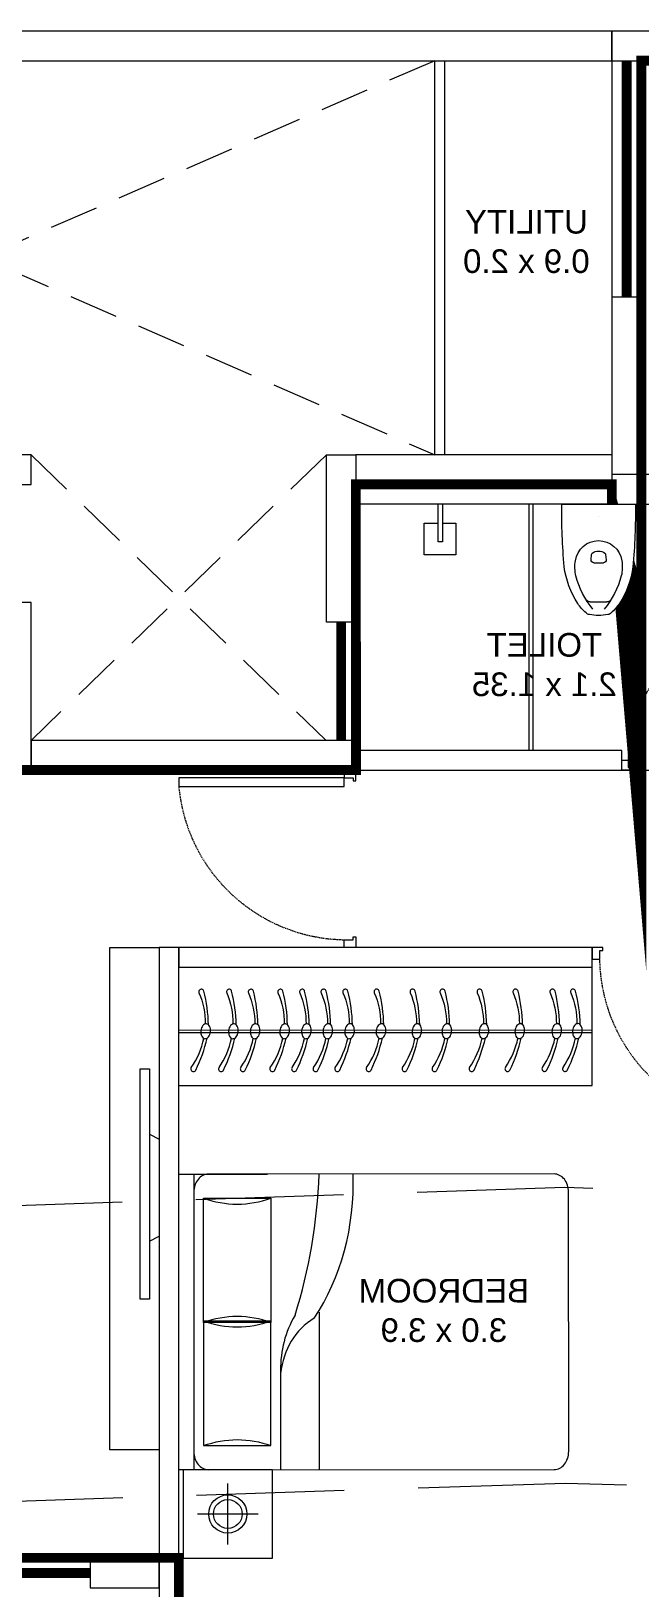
# Model space of a CAD drawing. Header units: inches. Extents: x 27644242 to 29005101, y -955243 to 216979.
# Drawn here: x 28753191 to 28756283, y -674869 to -666969 of the extents above; entities that cross this region are included whole.
import ezdxf

# ---------------------------------------------------------------- set-up
doc = ezdxf.new("R2010")
doc.units = ezdxf.units.IN
doc.header["$MEASUREMENT"] = 0
doc.set_wipeout_variables(frame=1)
for name, pattern in [('01-Xref Col Podium Lvl-1$0$HIDDEN', [0.375, 0.25, -0.125]), ('DASHED', [0.75, 0.5, -0.25]), ('DASHED2', [0.375, 0.25, -0.125]), ('HIDDEN', [0.375, 0.25, -0.125])]:
    doc.linetypes.add(name, pattern=pattern)
doc.layers.get('Defpoints').update_dxf_attribs({"color": 8})
for name, color, linetype, lineweight in [('AHC-A-DUCT', 14, 'HIDDEN', 5), ('DOOR', 4, 'Continuous', 0), ('ELEVATION', 40, 'Continuous', 13), ('FURN', 250, 'Continuous', 0), ('RVA Site Boundary', 17, 'Continuous', 15), ('WALL', 7, 'Continuous', 20), ('WINDOW', 162, 'Continuous', 13)]:
    doc.layers.add(name, color=color, linetype=linetype, lineweight=lineweight)
doc.layers.add('text', color=7, linetype='Continuous')
doc.styles.add('AMITS', font='arial.ttf')

# ---------------------------------------------------------------- blocks, each defined once
blk = doc.blocks.new('DOOR_750')
at = {"layer": 'DOOR'}
for points in [[(-70, 50), (-32.5, 50), (-32.5, 750), (-70, 750)], [(-750, 50), (-717.5, 50), (-717.5, 12.5), (-705, 12.5), (-705, 0), (-750, 0)], [(0, 50), (-32.5, 50), (-32.5, 12.5), (-45, 12.5), (-45, 0), (0, 0)]]:
    blk.add_lwpolyline(points, close=True, dxfattribs=at)
at = {"layer": 'DOOR', "linetype": 'DASHED', "ltscale": 10}
blk.add_arc((-2.421077079540668, 38.02074629857511), 715.1792562178572, 95.42209849767376, 179.0402507183887, dxfattribs=at)
blk = doc.blocks.new('DNDNDNNDDN')
at = {"layer": 'FURN', "extrusion": (9.364847400000937e-09, 6.40542139999863e-09, 1)}
blk.add_line((172.4934703744948, 832.826143018603, -3.293659805838046e-06), (172.7340867444873, 232.826143018603, 5.473396985646271e-07), dxfattribs=at)
at = {"layer": 'FURN'}
for p, q in [((2272.734255608171, 832.826143018603, 5.527309077427676e-07), (172.4934703744948, 832.826143018603, -3.293659805838046e-06)), ((2272.493459317833, 833.2747889912498, -3.291140678257556e-06), (2272.734255608171, 232.826143018603, 5.527309077427676e-07)), ((2272.601285882294, 564.3989070795906, 0.001665218905007555), (173.4895119667053, 563.8651515630772, 0.001665218905007555)), ((2272.606098208576, 552.3989078266095, 0.001665218905007555), (173.5340095199645, 551.8651606265921, 0.001665218905007555)), ((2272.734255608171, 232.826143018603, 5.527309077427676e-07), (172.7340867444873, 232.826143018603, 5.473396985646271e-07))]:
    blk.add_line(p, q, dxfattribs=at)
at = {"layer": 'FURN', "extrusion": (9.364847400000937e-09, 6.40542139999863e-09, 1)}
for points in [[(244.0855763331056, 519.7305688232082, 0.144333), (253.0039136707783, 521.3905180681395, 0.107177), (262.383742775768, 529.041758897285, 0.0778182), (268.7206981442869, 540.1691048078137, 0.06501649999999999), (272.2458986081183, 555.0561381362277, 0.06501649999999999), (271.8300229199231, 570.3492034612354, 0.0778182), (267.8949027732015, 582.5348367969636, 0.107177), (260.2720929458737, 591.9377858328298, 0.144333), (251.8795332051814, 595.3812017849777, 0.144333), (242.9611152932048, 593.7212608413902, 0.107177), (233.5812942460179, 586.0700191818541, 0.0778182), (227.2443791665137, 574.94266912077, 0.06501649999999999), (223.7191303595901, 560.0556407731856, 0.06501649999999999), (224.1350543908775, 544.7625704675811, 0.0778182), (228.0701342485845, 532.5769412821755, 0.107177), (235.6929360181093, 523.173993076467, 0.144333)], [(348.5855663232505, 519.7763177964734, 0.144333), (357.5039036609232, 521.4362670414048, 0.107177), (366.883732765913, 529.0875078706667, 0.0778182), (373.2206881344318, 540.214853781079, 0.06501649999999999), (376.7458885982633, 555.1018871093765, 0.06501649999999999), (376.330012910068, 570.3949524345007, 0.0778182), (372.3948927633464, 582.5805857703454, 0.107177), (364.7720829360187, 591.9835348060951, 0.144333), (356.3795231953263, 595.426950758243, 0.144333), (347.4611052833498, 593.767009814539, 0.107177), (338.0812842361629, 586.1157681552359, 0.0778182), (331.7443691566586, 574.9884180940353, 0.06501649999999999), (328.219120349735, 560.1013897465673, 0.06501649999999999), (328.6350443810225, 544.8083194406136, 0.0778182), (332.5701242387295, 532.6226902555572, 0.107177), (340.1929260082543, 523.2197420497323, 0.144333)], [(536.5855483040214, 519.85862216229, 0.144333), (545.5038856454194, 521.5185714073377, 0.107177), (554.8837147466838, 529.1698122367161, 0.0778182), (561.2206701152027, 540.2971581471284, 0.06501649999999999), (564.7458705790341, 555.1841914753095, 0.06501649999999999), (564.3299948908389, 570.4772568004337, 0.0778182), (560.3948747478426, 582.6628901361619, 0.107177), (552.7720649205148, 592.0658391720281, 0.144333), (544.3795051798224, 595.5092551240596, 0.144333), (535.4610872678459, 593.849314180472, 0.107177), (526.081266220659, 586.1980725211688, 0.0778182), (519.7443511374295, 575.0707224600847, 0.06501649999999999), (516.2191023305058, 560.1836941125002, 0.06501649999999999), (516.6350263617933, 544.8906238065465, 0.0778182), (520.5701062232256, 532.7049946214902, 0.107177), (528.1929079927504, 523.3020464157817, 0.144333)], [(718.8355308398604, 519.9384092414184, 0.144333), (727.7538681812584, 521.5983584865826, 0.107177), (737.1336972825229, 529.2495993157281, 0.0778182), (743.4706526510417, 540.3769452264896, 0.06501649999999999), (746.9958531148732, 555.2639785546708, 0.06501649999999999), (746.5799774266779, 570.5570438796785, 0.0778182), (742.6448572836816, 582.7426772154067, 0.107177), (735.0220474563539, 592.1456262511565, 0.144333), (726.6294877156615, 595.5890422034208, 0.144333), (717.711069803685, 593.9291012597168, 0.107177), (708.3312487564981, 586.2778596004136, 0.0778182), (701.9943336732686, 575.1505095390967, 0.06501649999999999), (698.4690848663449, 560.2634811916287, 0.06501649999999999), (698.8850088976324, 544.9704108859078, 0.0778182), (702.8200887590647, 532.784781700735, 0.107177), (710.4428905285895, 523.3818334949101, 0.144333)], [(907.0855127982795, 520.0208230563803, 0.144333), (916.0038501396775, 521.6807723014281, 0.107177), (925.383679240942, 529.33201313069, 0.0778182), (931.7206346094608, 540.4593590412187, 0.06501649999999999), (935.2458350732923, 555.3463923695163, 0.06501649999999999), (934.829959385097, 570.639457694524, 0.0778182), (930.8948392421007, 582.8250910302522, 0.107177), (923.272029414773, 592.2280400661184, 0.144333), (914.8794696740806, 595.6714560182663, 0.144333), (905.961051762104, 594.0115150745623, 0.107177), (896.5812307149172, 586.3602734152591, 0.0778182), (890.2443156316876, 575.232923354175, 0.06501649999999999), (886.719066824764, 560.3458950064742, 0.06501649999999999), (887.1349908560514, 545.0528247006368, 0.0778182), (891.0700707174838, 532.8671955155805, 0.107177), (898.6928724870086, 523.4642473096392, 0.144333)], [(1059.335498210043, 520.0874764589025, 0.144333), (1068.253835551441, 521.7474257039503, 0.107177), (1077.633664652705, 529.3986665332122, 0.0778182), (1083.970620021224, 540.5260124437409, 0.06501649999999999), (1087.495820485055, 555.4130457720385, 0.06501649999999999), (1087.07994479686, 570.7061110970462, 0.0778182), (1083.144824653864, 582.8917444327744, 0.107177), (1075.522014826536, 592.294693468757, 0.144333), (1067.129455085844, 595.7381094207885, 0.144333), (1058.211037173867, 594.0781684769681, 0.107177), (1048.83121612668, 586.4269268177814, 0.0778182), (1042.494301043451, 575.2995767565808, 0.06501649999999999), (1038.969052236527, 560.41254840888, 0.06501649999999999), (1039.384976267815, 545.1194781033919, 0.0778182), (1043.320056129247, 532.9338489181027, 0.107177), (1050.942857898772, 523.5309007123942, 0.144333)], [(1241.585480745882, 520.1672635418727, 0.144333), (1250.50381808728, 521.8272127869204, 0.107177), (1259.883647188544, 529.4784536162988, 0.0778182), (1266.220602557063, 540.605799526711, 0.06501649999999999), (1269.745803020895, 555.4928328548922, 0.06501649999999999), (1269.329927332699, 570.7858981799, 0.0778182), (1265.394807189703, 582.9715315157446, 0.107177), (1257.771997362375, 592.3744805517272, 0.144333), (1249.379437621683, 595.8178965037587, 0.144333), (1240.461019709706, 594.1579555599383, 0.107177), (1231.081198662519, 586.5067139007515, 0.0778182), (1224.74428357929, 575.3793638395509, 0.06501649999999999), (1221.219034772366, 560.4923354918501, 0.06501649999999999), (1221.634958803654, 545.199265186362, 0.0778182), (1225.570038665086, 533.0136360010729, 0.107177), (1233.192840434611, 523.6106877952479, 0.144333)], [(1400.951772905886, 520.237032386045, 0.144333), (1409.870110243559, 521.8969816310928, 0.107177), (1419.249939348549, 529.5482224602383, 0.0778182), (1425.586894717067, 540.6755683708834, 0.06501649999999999), (1429.112095180899, 555.562601699181, 0.06501649999999999), (1428.696219492704, 570.8556670241887, 0.0778182), (1424.761099345982, 583.0413003599169, 0.107177), (1417.138289518654, 592.4442493956667, 0.144333), (1408.745729777962, 595.887665347931, 0.144333), (1399.827311865985, 594.227724404227, 0.107177), (1390.447490818799, 586.5764827450403, 0.0778182), (1384.110575739294, 575.4491326836069, 0.06501649999999999), (1380.585326932371, 560.5621043361389, 0.06501649999999999), (1381.001250963658, 545.269034030418, 0.0778182), (1384.936330821365, 533.0834048453617, 0.107177), (1392.55913259089, 523.6804566395367, 0.144333)], [(1511.536067467183, 520.2854449996157, 0.144333), (1520.454404804856, 521.9453942446635, 0.107177), (1529.834233909845, 529.5966350739254, 0.0778182), (1536.171189278364, 540.7239809845705, 0.06501649999999999), (1539.696389742196, 555.6110143127516, 0.06501649999999999), (1539.280514054, 570.9040796377594, 0.0778182), (1535.345393907279, 583.089712973604, 0.107177), (1527.722584079951, 592.4926620092374, 0.144333), (1519.330024339259, 595.9360779615017, 0.144333), (1510.411606427282, 594.2761370176813, 0.107177), (1501.031785380095, 586.6248953583781, 0.0778182), (1494.694870300591, 575.4975452971776, 0.06501649999999999), (1491.169621493667, 560.6105169497096, 0.06501649999999999), (1491.585545524955, 545.3174466438722, 0.0778182), (1495.520625382662, 533.1318174589323, 0.107177), (1503.143427152187, 523.728869252991, 0.144333)], [(1620.318711791188, 520.3330688666683, 0.144333), (1629.237049132586, 521.9930181117161, 0.107177), (1638.61687823385, 529.644258940978, 0.0778182), (1644.953833602369, 540.7716048513903, 0.06501649999999999), (1648.4790340662, 555.6586381798043, 0.06501649999999999), (1648.063158378005, 570.951703504812, 0.0778182), (1644.128038235009, 583.1373368406566, 0.107177), (1636.505228407681, 592.5402858764064, 0.144333), (1628.112668666989, 595.9837018284379, 0.144333), (1619.194250755012, 594.3237608848503, 0.107177), (1609.814429707825, 586.6725192255471, 0.0778182), (1603.477514624596, 575.5451691642302, 0.06501649999999999), (1599.952265817672, 560.6581408167622, 0.06501649999999999), (1600.368189848959, 545.3650705111577, 0.0778182), (1604.303269710392, 533.1794413258685, 0.107177), (1611.926071479917, 523.7764931199272, 0.144333)], [(1730.90300635621, 520.381481480239, 0.144333), (1739.821343697608, 522.0414307252868, 0.107177), (1749.201172798872, 529.6926715545487, 0.0778182), (1755.538128167391, 540.8200174650774, 0.06501649999999999), (1759.063328631222, 555.7070507934914, 0.06501649999999999), (1758.647452943027, 571.0001161182663, 0.0778182), (1754.712332800031, 583.1857494542273, 0.107177), (1747.089522972703, 592.5886984899771, 0.144333), (1738.696963232011, 596.0321144420086, 0.144333), (1729.778545320034, 594.372173498421, 0.107177), (1720.398724272847, 586.7209318391178, 0.0778182), (1714.061809189618, 575.5935817779173, 0.06501649999999999), (1710.536560382694, 560.7065534302164, 0.06501649999999999), (1710.952484413981, 545.4134831247284, 0.0778182), (1714.887564275414, 533.2278539394392, 0.107177), (1722.510366044939, 523.8249057336143, 0.144333)], [(1880.818711791188, 520.3330688666683, 0.144333), (1889.737049132586, 521.9930181117161, 0.107177), (1899.11687823385, 529.644258940978, 0.0778182), (1905.453833602369, 540.7716048513903, 0.06501649999999999), (1908.9790340662, 555.6586381798043, 0.06501649999999999), (1908.563158378005, 570.951703504812, 0.0778182), (1904.628038235009, 583.1373368406566, 0.107177), (1897.005228407681, 592.5402858764064, 0.144333), (1888.612668666989, 595.9837018284379, 0.144333), (1879.694250755012, 594.3237608848503, 0.107177), (1870.314429707825, 586.6725192255471, 0.0778182), (1863.977514624596, 575.5451691642302, 0.06501649999999999), (1860.452265817672, 560.6581408167622, 0.06501649999999999), (1860.868189848959, 545.3650705111577, 0.0778182), (1864.803269710392, 533.1794413258685, 0.107177), (1872.426071479917, 523.7764931199272, 0.144333)], [(1991.40300635621, 520.381481480239, 0.144333), (2000.321343697608, 522.0414307252868, 0.107177), (2009.701172798872, 529.6926715545487, 0.0778182), (2016.038128167391, 540.8200174650774, 0.06501649999999999), (2019.563328631222, 555.7070507934914, 0.06501649999999999), (2019.147452943027, 571.0001161182663, 0.0778182), (2015.212332800031, 583.1857494542273, 0.107177), (2007.589522972703, 592.5886984899771, 0.144333), (1999.196963232011, 596.0321144420086, 0.144333), (1990.278545320034, 594.372173498421, 0.107177), (1980.898724272847, 586.7209318391178, 0.0778182), (1974.561809189618, 575.5935817779173, 0.06501649999999999), (1971.036560382694, 560.7065534302164, 0.06501649999999999), (1971.452484413981, 545.4134831247284, 0.0778182), (1975.387564275414, 533.2278539394392, 0.107177), (1983.010366044939, 523.8249057336143, 0.144333)], [(2132.318711791188, 520.3330688666683, 0.144333), (2141.237049132586, 521.9930181117161, 0.107177), (2150.61687823385, 529.644258940978, 0.0778182), (2156.953833602369, 540.7716048513903, 0.06501649999999999), (2160.4790340662, 555.6586381798043, 0.06501649999999999), (2160.063158378005, 570.951703504812, 0.0778182), (2156.128038235009, 583.1373368406566, 0.107177), (2148.505228407681, 592.5402858764064, 0.144333), (2140.112668666989, 595.9837018284379, 0.144333), (2131.194250755012, 594.3237608848503, 0.107177), (2121.814429707825, 586.6725192255471, 0.0778182), (2115.477514624596, 575.5451691642302, 0.06501649999999999), (2111.952265817672, 560.6581408167622, 0.06501649999999999), (2112.368189848959, 545.3650705111577, 0.0778182), (2116.303269710392, 533.1794413258685, 0.107177), (2123.926071479917, 523.7764931199272, 0.144333)]]:
    blk.add_lwpolyline(points, format="xyb", close=True, dxfattribs=at)
for points in [[(233.7727827653289, 524.8608241574038, 0.0579524), (257.000063534826, 354.2446644999218, 1.08017), (281.9285630360246, 362.7311555068372, -0.102886), (249.9850404039025, 520.2209206465996, -0.821198)], [(338.2727727554739, 524.9065731306691, 0.0579524), (361.500053524971, 354.2904134731871, 1.08017), (386.4285530261695, 362.7769044799861, -0.102886), (354.4850303977728, 520.2666696199813, -0.821198)], [(526.2727547362447, 524.9888774966021, 0.0579524), (549.5000355057418, 354.37271783912, 1.08017), (574.4285350069404, 362.8592088458026, -0.102886), (542.4850123785436, 520.3489739859142, -0.821198)], [(708.5227372720838, 525.0686645758469, 0.0579524), (731.7500180415809, 354.4525049183649, 1.08017), (756.6785175427794, 362.9389959251639, -0.102886), (724.7349949143827, 520.428761065159, -0.821198)], [(896.7727192305028, 525.151078390576, 0.0579524), (920, 354.5349187332104, 1.08017), (944.9284995011985, 363.021409739893, -0.102886), (912.9849768728018, 520.5111748798881, -0.821198)], [(1049.022704642266, 525.2177317930982, 0.0579524), (1072.249985411763, 354.6015721357326, 1.08017), (1097.178484912962, 363.0880631425316, -0.102886), (1065.234962284565, 520.5778282825268, -0.821198)], [(1231.272687178105, 525.2975188760684, 0.0579524), (1254.499967947602, 354.6813592185863, 1.08017), (1279.428467448801, 363.1678502253853, -0.102886), (1247.484944820404, 520.6576153654969, -0.821198)], [(1390.638979338109, 525.3672877203571, 0.0579524), (1413.866260107607, 354.7511280627587, 1.08017), (1438.794759608805, 363.2376190696741, -0.102886), (1406.851236976683, 520.7273842096693, -0.821198)], [(1501.223273899406, 525.4157003339278, 0.0579524), (1524.450554668903, 354.7995406764458, 1.08017), (1549.379054170102, 363.2860316832448, -0.102886), (1517.435531541705, 520.77579682324, -0.821198)], [(1610.005918223411, 525.4633242009804, 0.0579524), (1633.233198992908, 354.8471645434984, 1.08017), (1658.161698494107, 363.3336555504138, -0.102886), (1626.21817586571, 520.8234206901761, -0.821198)], [(1720.590212788433, 525.5117368145511, 0.0579524), (1743.81749355793, 354.8955771569526, 1.08017), (1768.745993059129, 363.3820681638681, -0.102886), (1736.802470430732, 520.8718333038632, -0.821198)], [(1870.505918223411, 525.4633242009804, 0.0579524), (1893.733198992908, 354.8471645434984, 1.08017), (1918.661698494107, 363.3336555504138, -0.102886), (1886.71817586571, 520.8234206901761, -0.821198)], [(1981.090212788433, 525.5117368145511, 0.0579524), (2004.31749355793, 354.8955771569526, 1.08017), (2029.245993059129, 363.3820681638681, -0.102886), (1997.302470430732, 520.8718333038632, -0.821198)], [(2122.005918223411, 525.4633242009804, 0.0579524), (2145.233198992908, 354.8471645434984, 1.08017), (2170.161698494107, 363.3336555504138, -0.102886), (2138.21817586571, 520.8234206901761, -0.821198)]]:
    blk.add_lwpolyline(points, format="xyb", dxfattribs=at)
for centre, radius, start, end in [((967.2774587869857, 426.2832249660385, -0.001664231453364357), 745.3024005847423, 153.8497449562304, 167.1166177769374), ((644.2645365372513, 515.1510688342494, -0.001664231453364351), 394.605956053169, 145.0213921132011, 168.5184495346985), ((310.1173426881589, 748.9376399231949, -0.001664231453364365), 13.20589759893129, 325.021163566081, 153.8495389536274), ((1071.777448777125, 426.3289739393038, -0.001664231453376977), 745.3024005847423, 153.8497449562304, 167.1166177769374), ((748.7645265273962, 515.1968178075147, -0.001664231453376968), 394.605956053169, 145.0213921132011, 168.5184495346985), ((414.6173326783067, 748.9833888964602, -0.001664231453376944), 13.20589759893129, 325.021163566081, 153.8495389536274), ((1259.777430761621, 426.4112783052367, -0.001664231453268163), 745.3024005847423, 153.8497449563321, 167.1166177769982), ((936.7645085118924, 515.2791221732148, -0.001664231453268155), 394.605956053169, 145.0213921131916, 168.5184495346825), ((602.6173146590803, 749.0656932623931, -0.001664231453268161), 13.20589759893129, 325.021163566081, 153.8495389536274), ((1442.02741329746, 426.4910653844787, -0.001664231453466058), 745.3024005847423, 153.8497449563321, 167.1166177769982), ((1119.014491047726, 515.358909252576, -0.001664231453466033), 394.605956053169, 145.0213921132011, 168.5184495346825), ((784.8672971986447, 749.145480341638, -0.001664231453466048), 13.20589759893129, 325.0211635505947, 153.8495389589972), ((1630.277395255879, 426.573479199327, -0.001664231453353541), 745.3024005847423, 153.8497449563321, 167.1166177769374), ((1307.264473006145, 515.4413230674215, -0.001664231453353554), 394.605956053169, 145.0213921132011, 168.5184495346985), ((973.1172791570638, 749.2278941565999, -0.001664231453353546), 13.20589759893129, 325.0211635505947, 153.8495389593656), ((1782.527380667643, 426.6401326018492, -0.001664231453327939), 745.3024005847423, 153.8497449563321, 167.1166177769982), ((1459.514458417908, 515.5079764700602, -0.001664231453327933), 394.605956053169, 145.0213921132011, 168.5184495346985), ((1125.367264568821, 749.2945475591221, -0.001664231453327946), 13.20589759893129, 325.0211635505947, 153.8495389593656), ((1964.777363203482, 426.7199196848194, -0.00166423145330384), 745.3024005847423, 153.8497449563321, 167.1166177769374), ((1641.764440953747, 515.5877635529139, -0.001664231453303854), 394.605956053169, 145.0213921131916, 168.5184495346825), ((1307.61724710466, 749.3743346420922, -0.001664231453303848), 13.20589759893129, 325.0211635505947, 153.8495389593656), ((2124.143655359783, 426.7896885291082, -0.001664231453666777), 745.3024005847423, 153.8497449562305, 167.1166177769374), ((1801.130733110026, 515.6575323970862, -0.001664231453666751), 394.605956053169, 145.0213921131916, 168.5184495346825), ((1466.98353926094, 749.4441034862646, -0.001664231453666766), 13.20589759893129, 325.021163566081, 153.8495389536274), ((2234.72794992108, 426.838101142446, -0.001664231453663877), 745.3024005847423, 153.8497449562305, 167.1166177769374), ((1911.715027671323, 515.7059450106569, -0.001664231453663874), 394.605956053169, 145.0213921132011, 168.5184495346825), ((1577.567833822236, 749.4925160998353, -0.001664231453663843), 13.20589759893129, 325.0211635657965, 153.8495389536274), ((2343.51059424881, 426.8857250097315, -0.001664231453471559), 745.3024005847423, 153.8497449563386, 167.1166177769458), ((2020.497671999053, 515.7535688777095, -0.001664231453471534), 394.605956053169, 145.0213921132011, 168.5184495346985), ((1686.350478146241, 749.5401399667714, -0.001664231453471582), 13.20589759893129, 325.021163566081, 153.8495389536274), ((2454.094888813832, 426.9341376231829, -0.00166423145346864), 745.3024005847423, 153.8497449563321, 167.1166177769374), ((2131.081966564097, 515.8019814912802, -0.001664231453468653), 394.605956053169, 145.0213921132011, 168.5184495346985), ((1796.934772711263, 749.5885525803421, -0.001664231453468661), 13.20589759893129, 325.021163566081, 153.8495389536274), ((2604.01059425626, 426.8857250097314, -0.00166179191072381), 745.3024005847423, 153.84974495625, 167.1166177768636), ((2280.997672006526, 515.7535688777095, -0.001661791910723762), 394.605956053169, 145.0213921130258, 168.5184495345831), ((1946.850478153703, 749.5401399667714, -0.001661791910723673), 13.20589759893129, 325.0211635740476, 153.8495389474784), ((2714.594888821282, 426.9341376231857, -0.001661791910720848), 745.3024005847423, 153.8497449562447, 167.1166177768556), ((2391.581966571548, 515.8019814912802, -0.001661791910720799), 394.605956053169, 145.0213921130258, 168.5184495345831), ((2057.434772718736, 749.5885525803421, -0.001661791910720877), 13.20589759893129, 325.0211635740476, 153.8495389474789), ((2855.51059425626, 426.8857250097314, -0.00165943665160271), 745.3024005847423, 153.84974495625, 167.1166177768635), ((2532.497672006526, 515.7535688777151, -0.001659436651602662), 394.605956053169, 145.0213921130258, 168.5184495345831), ((2198.350478153714, 749.540139966777, -0.001659436651602574), 13.20589759893129, 325.0211635740476, 153.8495389474784)]:
    blk.add_arc(centre, radius, start, end, dxfattribs=at)
blk = doc.blocks.new('A$C700F438C')
at = {"layer": 'FURN', "color": 8, "extrusion": (-6.65398739e-08, 5.27913299e-08, 0.9999999999999966)}
for p, q in [((0.0734448978928413, 1.500018697595919, 3.56294328903e-05), (1.830344896276073, 1.500093958229854, 3.57463328235e-05)), ((1.97999489614267, 1.500100368813264, 3.57562901776e-05), (1.529994896554853, 1.500081092084201, 3.57263482513e-05)), ((1.97999489614267, 1.500100368813264, 3.57562901776e-05), (1.529994896554853, 1.500081092084201, 3.57263482513e-05)), ((1.979988255154239, 1.500090496948359, 3.57562902558e-05), (1.530026043945326, 1.500090964999344, 3.57263498039e-05)), ((1.903794896210456, 1.500097104620408, 3.57512200111e-05), (1.903859151974756, 9.71059967014e-05, 3.58304112815e-05)), ((5.52370602236e-05, 0.0914469115035672, 3.56989099295e-05), (-1.1843185348e-06, 1.408559410292582, 3.56293740573e-05)), ((1.85480011810614, 1.378195005708903, 3.57543952774e-05), (1.512075118414941, 1.378180324337904, 3.57315911756e-05)), ((1.512075118414941, 1.378180324337904, 3.57315911756e-05), (1.512102174376195, 0.7465803249344845, 3.57649359799e-05)), ((1.85483967406617, 0.7465950068410621, 3.5787740913e-05), (1.85480011810614, 1.378195005708903, 3.57543952774e-05)), ((1.267274926716709, 0.7990448372490846, 3.57458755325e-05), (1.267309152548477, 6.98379925552e-05, 3.57880567634e-05)), ((1.512101874515792, 0.7535803248973707, 3.57645664195e-05), (1.854839374205766, 0.7535950068038347, 3.57873713561e-05)), ((1.512128930475228, 0.1219803254939507, 3.57979112238e-05), (1.512101874515792, 0.7535803248973707, 3.57645664195e-05)), ((1.512102174376195, 0.7465803249344845, 3.57649359799e-05), (1.85483967406617, 0.7465950068410621, 3.5787740913e-05)), ((1.854839374205766, 0.7535950068038347, 3.57873713561e-05), (1.854853930166427, 0.1219950068650633, 3.58207153255e-05)), ((1.463150107949331, 0.5030157277345779, 3.5774536812e-05), (1.463171652372693, 7.82281888405e-05, 3.58010889876e-05)), ((1.854853930166427, 0.1219950068650633, 3.58207153255e-05), (1.512128930475228, 0.1219803254939507, 3.57979112238e-05)), ((1.830409152040374, 9.39596061471e-05, 3.5825524094e-05), (0.0735091536553227, 1.86989722124e-05, 3.57086241607e-05)), ((1.903859151974756, 9.71059967014e-05, 3.58304112815e-05), (1.980059151905152, 0.000100370189557, 3.5835481448e-05))]:
    blk.add_line(p, q, dxfattribs=at)
at = {"layer": 'FURN', "linetype": 'Continuous', "lineweight": 0, "extrusion": (-6.65398739e-08, 5.27913299e-08, 0.9999999999999966)}
blk.add_line((1.830411343788, 9.59323838288e-05, 3.58255241331e-05), (1.917418467628522, 9.76868394673e-05, 3.58313134861e-05), dxfattribs=at)
at = {"layer": 'FURN', "color": 8, "extrusion": (6.65398739000137e-08, -5.279133024001067e-08, -0.9999999999999964)}
blk.add_ellipse((0.0734539332624991, 1.40857777869769, 3.56342607795e-05), major_axis=(3.917071146600001e-06, -0.09144091911745802, 4.827548400000001e-09), ratio=0.8032073384844304, start_param=1.570796326798626, end_param=3.141592653595563, dxfattribs=at)
at = {"layer": 'FURN', "color": 8, "extrusion": (6.653987390000091e-08, -5.279132991157697e-08, -0.9999999999999963)}
blk.add_ellipse((1.9588795760028, 1.454399361333457, 3.5757297784e-05), major_axis=(4.614118608890013e-05, -1.077129556435492, 5.68661720000008e-08), ratio=0.8032073384863767, start_param=0.8805869663578222, end_param=1.613255630245892, dxfattribs=at)
at = {"layer": 'FURN', "color": 8, "extrusion": (6.653987389999814e-08, -5.279132986689413e-08, -0.9999999999999966)}
blk.add_ellipse((3.066950111988262, 1.602541370870198, 3.58232080444e-05), major_axis=(9.60825641048e-05, -2.242971343530324, 1.184158334e-07), ratio=0.8032073384830688, start_param=1.197174663451374, end_param=1.525138319639651, dxfattribs=at)
at = {"layer": 'FURN', "color": 8, "extrusion": (6.653987390001414e-08, -5.279133024045852e-08, -0.9999999999999964)}
blk.add_ellipse((1.830351004307885, 1.408673395888399, 3.57511594409e-05), major_axis=(3.917070531000001e-06, -0.0914409191174582, 4.8275484e-09), ratio=0.8032073384844299, start_param=3.141592653587181, end_param=4.712388980382991, dxfattribs=at)
at = {"layer": 'FURN', "color": 8, "extrusion": (6.65398738999977e-08, -5.279132984662301e-08, -0.9999999999999961)}
blk.add_ellipse((1.683422688125574, 2.109731956150653, 3.57043730368e-05), major_axis=(3.26422560197e-05, -0.7620076593121435, 4.022956970000001e-08), ratio=0.803207338485015, start_param=-0.2837941239958099, end_param=0.2837941239958015, dxfattribs=at)
at = {"layer": 'FURN', "color": 8, "extrusion": (6.653987395153829e-08, -5.279132985506829e-08, -0.9999999999999966)}
blk.add_ellipse((0.6693184917839972, 0.0845358356673387, 3.57438074694e-05), major_axis=(-0.7051042924152645, -0.6147182222742352, -1.44657583e-08), ratio=0.6046171697044727, start_param=2.952061422325571, end_param=3.536755933202645, dxfattribs=at)
at = {"layer": 'FURN', "color": 8, "extrusion": (6.653987392887314e-08, -5.279132989028567e-08, -0.9999999999999969)}
blk.add_ellipse((-0.0315052721907705, 0.1902796698749398, 3.56915923838e-05), major_axis=(-1.466956369304711, -0.4935622255935573, -7.155528560000007e-08), ratio=0.5810071678568102, start_param=3.019706066902618, end_param=3.343380915826029, dxfattribs=at)
at = {"layer": 'FURN', "color": 8, "extrusion": (-6.653987389999858e-08, 5.279132984662252e-08, 0.9999999999999961)}
blk.add_ellipse((1.683455694585063, 1.485123548410683, 3.57373491404e-05), major_axis=(3.26422560253e-05, -0.7620076593121435, 4.022956970000001e-08), ratio=0.8032073384850026, start_param=-0.2837941239958166, end_param=0.2837941239958039, dxfattribs=at)
at = {"layer": 'FURN', "color": 8, "extrusion": (6.653987389999818e-08, -5.279132984670472e-08, -0.9999999999999963)}
blk.add_ellipse((1.683518668307442, 0.0150517847331457, 3.5814960377e-05), major_axis=(3.264225508040041e-05, -0.7620076593121596, 4.022956970000062e-08), ratio=0.8032073384865159, start_param=2.857798529592992, end_param=3.425386777583513, dxfattribs=at)
at = {"layer": 'FURN', "color": 8, "extrusion": (-6.653987390000045e-08, 5.279132984662319e-08, 0.9999999999999963)}
blk.add_ellipse((1.683539174768156, -0.6095566235422895, 3.58479356493e-05), major_axis=(3.26422560175e-05, -0.7620076593121435, 4.02295697e-08), ratio=0.8032073384850155, start_param=2.857798529593992, end_param=3.425386777585604, dxfattribs=at)
at = {"layer": 'FURN', "color": 8, "extrusion": (6.653987390001372e-08, -5.279133024062742e-08, -0.9999999999999966)}
blk.add_ellipse((0.0735103556726244, 0.0914412343101958, 3.57037979235e-05), major_axis=(3.917070298899999e-06, -0.0914409191174582, 4.827548400000001e-09), ratio=0.8032073384844313, start_param=-5.7712e-12, end_param=1.57079632679118, dxfattribs=at)
at = {"layer": 'FURN', "color": 8, "extrusion": (6.653987390001469e-08, -5.279133024001162e-08, -0.9999999999999964)}
blk.add_ellipse((1.830407426718011, 0.091536851501246, 3.58206965849e-05), major_axis=(3.917071145300001e-06, -0.09144091911745802, 4.827548400000001e-09), ratio=0.803207338484428, start_param=-1.570796326791178, end_param=5.7536e-12, dxfattribs=at)
blk = doc.blocks.new('BEDROOM')
at = {"layer": 'FURN', "linetype": 'Continuous', "extrusion": (-5.003048166632985e-08, -8.665531942546749e-08, 0.999999999999995)}
for p, q in [((1066.070232762847, 501.3380505466466, -0.000171289452720232), (1066.070206909333, 192.6055803620838, -0.0001980427648345707)), ((911.7039847438076, 346.9718283813472, -0.0001923891247518951), (1220.436454928372, 346.9718025273832, -0.0001769430928029077))]:
    blk.add_line(p, q, dxfattribs=at)
at = {"layer": 'FURN', "ltscale": 500}
blk.add_line((1314.578011713922, 122.087698510134, -9.216121090080294e-05), (1315.198130793869, -1377.902299990721, 2.48985650263001e-05), dxfattribs=at)
at = {"layer": 'FURN', "ltscale": 0.05, "extrusion": (-5.003048166632985e-08, -8.665531942546749e-08, 0.999999999999995), "elevation": -0.0002680690688657816}
blk.add_lwpolyline([(1291.070200993554, 121.9717966123281), (841.0702009935537, 121.9718342963589), (841.0702386748651, 571.971834296358), (1291.070238674865, 571.9717966123263)], close=True, dxfattribs=at)
at = {"layer": 'FURN', "linetype": 'Continuous', "extrusion": (-5.003048166632985e-08, -8.665531942546749e-08, 0.999999999999995)}
for radius in [96.95097812864591, 72.76423796726482]:
    blk.add_circle((1066.070219836069, 346.9718154543436, -0.0002680690688657944), radius, dxfattribs=at)
at = {"layer": 'FURN', "extrusion": (-3.01071703099981e-07, 1.307071692000439e-07, 0.9999999999999463), "xscale": -1000.000000000015, "yscale": 1000.000000000015, "zscale": 1000.000000000007, "rotation": 180.0236273616612}
blk.add_blockref('A$C700F438C', (-665.4810132270507, 121.3715413175769, -0.03630746716227812), dxfattribs=at)
blk = doc.blocks.new('TVVVV')
at = {"layer": 'FURN', "ltscale": 1000, "elevation": 0.004495833405538135}
blk.add_lwpolyline([(-129.8804096404929, 740.2733779274859), (-81.95994109939784, 740.2733779274859), (-81.95994109939784, -428.552651045844), (-129.8804096404929, -428.552651045844)], close=True, dxfattribs=at)
for points in [[(-129.8804096404929, 446.7448370812926), (-178.6603210289031, 421.9872146998532)], [(-129.8804096404929, -95.73732633609325), (-178.6603210289031, -70.97970395465381)]]:
    blk.add_lwpolyline(points, dxfattribs=at)
blk = doc.blocks.new('A$C3D5F2F58')
at = {"color": 0, "linetype": 'ByBlock'}
blk.add_wipeout([(187.50011628095314, 0.0007029809106882112), (-187.49988645238258, 0.002141109449553369), (-185.4461327599712, -124.79427701764467), (-182.64319708290714, -194.17809506666697), (-178.67937656536208, -263.2553945867189), (-175.94513293807603, -301.96418667944084), (-169.5233772166112, -348.5784110480934), (-150.65958313053636, -414.79895548603076), (-143.60576840086605, -432.7434513807498), (-131.4359386546992, -459.4194672303872), (-111.55101623162273, -495.3515091896269), (-106.00146373602581, -504.16207614979146), (-86.31187905213665, -529.656873245913), (-71.77004263157346, -545.0922721066611), (-63.7535681235704, -552.6522667291487), (-55.820945889355016, -558.0207123471199), (-40.62732903216272, -561.9569644665341), (-22.650784500767486, -564.0576937184092), (3.1191860226782637, -564.9819712372704), (29.623588182085655, -563.386044606136), (46.7036936595033, -560.9708889653714), (55.816613053843184, -558.0211040811308), (74.1694634542315, -542.702967029331), (100.9077609306371, -511.3725559020884), (135.40578869359751, -451.2000398289068), (158.3135983791637, -392.2332935974886), (171.18299652454425, -340.03528904007953), (178.86706809347294, -260.36256015572616), (185.06888550975071, -136.10103552398238), (187.40490855322727, -46.04541111191347)], dxfattribs=at)
for p, q in [((-187.5010972647469, 0.0007029809116829711), (187.5010972647469, -0.0007029809116829711)), ((-0.0001206899869430345, -62.50032787627106), (-0.0001206899869430345, -62.50032787627106)), ((-38.34417684682921, -282.4441069934812), (-35.83019779135429, -255.1767006467769)), ((-24.19961533470996, -297.9528777467137), (24.19722946341426, -297.9530591965788)), ((35.8281326717879, -255.1771965825794), (38.34190726578163, -282.4443945058781)), ((-42.54204804944675, -496.8174885845067), (42.53839828186392, -496.8178075689004))]:
    blk.add_line(p, q, dxfattribs=at)
at = {"color": 0, "linetype": 'ByBlock', "extrusion": (0, 0, -1)}
for centre, major_axis, ratio, start_param, end_param in [((3903.021715754829, 5.336121362867516), (4087.626111640523, 164.3945008557587), 0.9402469974905732, 3.100231840976132, 3.182953466203625), ((-3903.021442387271, 5.368060991073435), (-4087.624769956175, 164.4278580952963), 0.9402470159297139, 3.100231840975885, 3.182953466203453), ((-0.0009514335361018311, -305.0664631726902), (84.37101153350417, 84.3710115335042), 0.9999999999999825, 4.0733299556064, 6.922251383800011), ((-0.001057996767485747, -292.2711204833024), (-38.16791187460797, 38.16791187460796), 0.9999999999999851, 0.139987881863427, 1.430815943345945), ((86.94657025271954, -319.104996327497), (146.6450412105385, 146.6450412105385), 0.9999999999999918, 3.705861349966813, 4.079164587688122), ((-24.19956207924042, -283.7482577751036), (10.0441831062959, 10.0441831062959), 0.9999999999995852, 2.356198239399527, 4.018928911878863), ((-27.34333802255787, -255.9594638445444), (6.026525934484352, 6.026525934484353), 0.9999999999973382, 4.018939732921321, 4.852375116918253), ((24.19728271947315, -283.7484392249714), (-10.04417346387967, 10.04417346387967), 0.9999999999995556, 2.264264766379833, 3.926994566194867), ((27.34126703434958, -255.9596688687827), (6.026537183955396, 6.026537183955397), 0.9999999999970494, -0.1399786381201538, 0.6934719302451016), ((-86.94888745475691, -319.1043443575218), (-146.6450412105745, 146.6450412105745), 0.9999999999999966, 2.204028217905958, 2.577331455627266), ((275.8096101164956, -257.5165176812914), (321.4138594013794, 321.4138594013795), 0.9999999999999842, 3.353440802212683, 3.793890346916726), ((326.3046916335552, -245.8093728538863), (-323.4226960226756, 323.4226960226755), 0.9999999999998977, 4.816657477375592, 5.235079919721876), ((-326.3066865018882, -245.806926078347), (-323.4226960226392, 323.4226960226392), 0.9999999999998939, 2.618908689068238, 3.037332178612136), ((-275.8114654978235, -257.514449539239), (-321.413859401371, 321.4138594013709), 0.9999999999999198, 2.489302284144396, 2.92975182884846), ((119.317531459139, -350.4991460226909), (192.8483156408264, 192.8483156408265), 0.9999999999996505, 3.092098341611679, 3.328461824491127), ((-40.86965387194141, -527.3831097477766), (24.10605552579581, 24.10605552579582), 0.9999999999997885, 2.52830116013461, 3.092098516144597), ((-42.54196283946294, -474.0900966303486), (16.07069297006956, 16.07069297006956), 0.9999999999997307, 2.356198239399343, 3.38783600578178), ((42.53848349126565, -474.0904156141503), (16.0707090407633, 16.0707090407633), 0.9999999999999711, 1.324558553155231, 2.356198239399556), ((40.86554763679669, -527.3834161899506), (24.10603945512559, 24.1060394551256), 0.9999999999991802, 1.620297613588609, 2.184094812518512), ((-119.3203113403979, -350.4982513199195), (192.848315640911, 192.8483156409111), 0.9999999999995629, 1.383934654308197, 1.620297613588678), ((-0.001305734640482115, -292.2739921861062), (-192.8462850393787, 192.8462850393787), 0.9999999999999838, 3.754889937231234, 4.099098604700583)]:
    blk.add_ellipse(centre, major_axis=major_axis, ratio=ratio, start_param=start_param, end_param=end_param, dxfattribs=at)
blk = doc.blocks.new('A$C3E645E75')
at = {"extrusion": (0, 0, -1), "zscale": -0.9999999999999998, "rotation": 179.9999999999989}
blk.add_blockref('A$C3D5F2F58', (0.0001145812657341594, 0.001422045185563547), dxfattribs=at)
blk = doc.blocks.new('A$C3A956F37-flat-1')
at = {"layer": 'FURN'}
blk.add_line((-168.3018512507224, 90.21167682122905), (-6.357986057992093e-05, 90.21167732175672), dxfattribs=at)
for points in [[(-97.08217719242748, 66.7323122372909), (-97.08217699390661, -2.887973096221685e-07), (-258.5135283042036, -7.690396159887314e-07), (-258.5135287844423, 161.4313505413011), (-97.08217747414528, 161.4313510215434), (-97.08217726227304, 90.21167703301762)], [(-6.351125193759799e-05, 67.13475424569333), (-191.3787742581335, 67.13475367650972), (-191.3787743267858, 90.21167675257311), (-168.3018512507224, 90.21167682122905)]]:
    blk.add_lwpolyline(points, dxfattribs=at)
blk = doc.blocks.new('SALE  3')
at = {"layer": 'Defpoints', "ltscale": 500}
blk.add_lwpolyline([(-5334.328300159425, 3284.324125061452, 50, 50, 0), (-5334.32830016315, 1034.317045044852, 50, 50, 0), (-5184.328303381801, 1034.331211518787, 50, 50, 0), (-5184.328303381801, 1134.324128280801, 50, 50, 0), (-3884.01309100166, 1134.338294754736, 50, 50, 0), (-3884.230246007442, -315.6475355533767, 50, 50, 0), (-2084.311209838837, -315.6758685005479, 50, 50, 0), (-2084.311209838837, 1134.286911327566, 50, 50, 0), (315.6887901611626, 1134.286911327566, 50, 50, 0), (315.6706251427531, -4313.384414293163, 50, 50, 0), (-2984.320288766176, -4313.479417819821, 50, 50, 0), (-2984.302119772881, -5215.770863329701, 50, 50, 0), (-5984.311205957085, -5215.675865533354, 50, 50, 0), (-5984.311206672341, -5215.675868469116, 50, 50, 0), (-9384.32878369838, -5215.675864876132, 50, 50, 0), (-9384.32878369838, 3284.324128281383, 50, 50, 0), (-5334.328300159425, 3284.324125061452, 50, 50, 0)], format="xyseb", dxfattribs=at)
at = {"layer": 'ELEVATION', "ltscale": 500}
blk.add_line((-4334.324728023261, 3284.344343806093), (-4334.331885185093, 1284.322514731379), dxfattribs=at)
blk.add_lwpolyline([(-5184.328303381801, 1284.32412506215), (-4284.328306604177, 1284.32412506215), (-4284.328306604177, 3284.342733475263), (-5184.328303381801, 3284.342733475263)], close=True, dxfattribs=at)
at = {"layer": 'FURN', "ltscale": 500}
for p, q in [((-4784.187059428543, -215.6758717191988), (-4784.187059428543, 1034.425415993668)), ((-4764.187059428543, -215.6758717191988), (-4764.187059428543, 1034.425415993668)), ((-5234.328786917031, -315.6758685005479), (-5984.328786917031, -315.6758685005479))]:
    blk.add_line(p, q, dxfattribs=at)
blk.add_lwpolyline([(-2884.328788332641, -3765.675866378413), (-2634.328788332641, -3765.675866378413), (-2634.328790135682, -1215.67586824263), (-2884.328790135682, -1215.67586824263)], close=True, dxfattribs=at)
at = {"layer": 'WALL', "ltscale": 500}
for p, q in [((-5334.32830016315, 2084.324125062325), (-5184.328303381801, 2084.324125062325)), ((-5184.328303381801, 1284.32412506215), (-3884.112115446478, 1284.32412506215)), ((-3884.112115446478, 1284.32412506215), (-3884.112115446478, 1134.324128280801)), ((-6084.32878369838, 1184.32412506215), (-5184.328303381801, 1184.32412506215)), ((-3884.112115446478, 1134.324128280801), (-5184.328303381801, 1134.324128280801))]:
    blk.add_line(p, q, dxfattribs=at)
for points in [[(-8384.328300528228, 3434.324125065876), (-5184.328300159425, 3434.324125065701), (-5184.328300159425, 3284.324125061976), (-8384.328300528228, 3284.32412506215)], [(-3734.112118665129, 1284.32412506215), (-3884.112115446478, 1284.32412506215), (-3884.112115446478, 434.3241282808012), (-3734.112118665129, 434.3241282808012)], [(-2234.265026997775, 1134.286244436575), (-2234.265026997775, 1284.286241217924), (315.6711837202311, 1284.286241217924), (315.6711837202311, 1134.286244436575)], [(-2084.328816279769, -315.6765353915398), (-2234.328813061118, -315.6765353915398), (-2234.328813061118, 534.3234613898094), (-2084.328816279769, 534.3234613898094)], [(-5234.328786917031, -315.6758685005479), (-5234.328786917031, -215.6758717191988), (-3884.356418050826, -215.6758717191988), (-3884.356418050826, -315.6758685005479)], [(-3884.356418050826, -165.6758717191988), (-2234.328813061118, -165.6758717191988), (-2234.328813061118, -315.6758685005479), (-3884.356418050826, -315.6758685005479)], [(-5084.328790143132, -1315.675865281897), (-5084.328790143132, -1215.675868500548), (-2984.328786917031, -1215.675868500548), (-2984.328786917031, -1315.675865281897)], [(-2984.328786917031, -1215.67586824263), (-2884.328790135682, -1215.67586824263), (-2884.328784827143, -5215.675862378499), (-2984.328781608492, -5215.675862378499)], [(-2884.328786652535, -4465.275709075097), (-2884.328786652535, -4315.275712293747), (-2534.328789748251, -4315.675857697672), (-2534.328789748251, -4465.675854479021)]]:
    blk.add_lwpolyline(points, close=True, dxfattribs=at)
at = {"layer": 'WINDOW', "ltscale": 500, "const_width": 50}
for points in [[(-5259.328301772475, 2084.324125062325), (-5259.328301772475, 3284.324125061976)], [(-3809.112117055804, 434.3241282808012), (-3809.112117055804, -165.6758717191988)], [(-2534.328789748251, -4390.675856088346), (-184.3287901356816, -4390.241546759324)]]:
    blk.add_lwpolyline(points, dxfattribs=at)
at = {"xscale": -1, "rotation": 270.0000000000088}
blk.add_blockref('A$C3A956F37-flat-1', (-4391.860268447548, 1034.425479573489), dxfattribs=at)
at = {"layer": 'DOOR', "yscale": 1.200000000020023, "zscale": 1.200000000020023}
for p, xscale, rotation in [((-3884.356418050826, -315.5710498674889), -1.200000000020023, 270), ((-5984.328786917031, -1215.675868500548), 1.200000000020023, 180)]:
    blk.add_blockref('DOOR_750', p, dxfattribs=dict(at, xscale=xscale, rotation=rotation))
at = {"layer": 'FURN', "ltscale": 1000, "xscale": -1, "rotation": 180}
for name, p in [('DNDNDNNDDN', (-5257.063042525202, -1082.849722263287, -5.526897322471168e-07)), ('TVVVV', (-2705.668469104916, -2259.815504790109, -0.00449583336436264))]:
    blk.add_blockref(name, p, dxfattribs=at)
at = {"layer": 'FURN', "ltscale": 500, "xscale": -1, "rotation": 180}
blk.add_blockref('BEDROOM', (-4299.503594450653, -3743.962703881552, 0.0006576594737039313), dxfattribs=at)
at = {"layer": 'text', "ltscale": 100, "char_height": 120, "width": 1715.234679162502, "style": 'AMITS'}
for s, insert, attachment_point in [('\\pxqc;UTILITY\\P0.9 x 2.0', (-5607.609991259873, 2205.322771609295), 7), ('\\pxqc;TOILET\\P2.1 x 1.35', (-5699.015454679728, 379.8489111074596), 1), ('\\pxqc;BEDROOM\\P3.0 x 3.9', (-5188.324113789946, -2897.64772014675, 0.0003396998257644218), 1)]:
    blk.add_mtext(s, dxfattribs=dict(at, insert=insert, attachment_point=attachment_point))
at = {"layer": 'FURN', "rotation": 179.9997802697439}
blk.add_blockref('A$C3E645E75', (-5116.828766919672, 1034.324128280801), dxfattribs=at)
at = {"layer": 'ELEVATION', "ltscale": 500}
blk.add_line((-5184.328303381801, 1034.3241282815), (-3884.112115446478, 1034.3241282815), dxfattribs=at)
at = {"layer": 'WALL', "ltscale": 500}
for p, q in [((-5184.328303381801, 2084.324125062325), (-5184.328303381801, 1034.324128280801)), ((-5184.328303381801, 1034.324128280801), (-6084.32878369838, 1034.324128280801))]:
    blk.add_line(p, q, dxfattribs=at)
at = {"layer": 'DOOR', "xscale": -1}
blk.add_blockref('DOOR_750', (-5984.328786917031, -315.6758685005479), dxfattribs=at)

msp = doc.modelspace()

# ---------------------------------------------------------------- linework, layer by layer
at = {"layer": 'RVA Site Boundary', "linetype": '01-Xref Col Podium Lvl-1$0$HIDDEN', "ltscale": 3000}
for points in [[(28728668.08443697, -653230.0187095951), (28742981.54706785, -653235.3139534069), (28767232.32996824, -653254.282763982), (28787191.93058268, -653337.6557871918), (28787650.25315065, -655149.0061869018), (28785259.94735498, -655735.8382270124), (28778690.25507227, -657476.6654914357), (28775344.8842356, -658440.8886394827), (28768106.5255773, -660350.7565325084), (28770492.42658155, -670304.9576504198), (28771116.30224729, -672870.1196734242), (28768872.10574442, -672325.3413461361), (28763115.22133748, -674171.5747936142), (28761838.70663308, -674504.9439305079), (28755905.89056711, -674339.0187642656), (28749977.85868198, -674534.2774610547), (28749256.89762654, -674599.9725198022), (28741955.4824344, -675016.8580086988), (28733624.9469951, -675775.1528727452)], [(28728670.01880946, -654730.0195278595), (28742980.68296134, -654735.3137363784), (28767228.61052316, -654754.2803135256), (28782861.60408316, -654819.5807150763), (28778290.39049881, -656030.8540741152), (28774945.7773752, -656994.8588294932), (28766306.06871975, -659274.478138935), (28769034.32433687, -670657.0145750451), (28769076.75035478, -670831.4557592401), (28768815.87019148, -670768.1271430515), (28762696.35979559, -672730.6547841278), (28761666.73285982, -672999.5477641437), (28755902.16417185, -672838.3280318563), (28749885.03136301, -673036.5215526449), (28749146.0539722, -673103.8582870441), (28741844.70976728, -673520.739722817), (28733400.47402281, -674289.3842646335)]]:
    msp.add_lwpolyline(points, dxfattribs=at)
at = {"layer": 'WALL', "ltscale": 500}
msp.add_lwpolyline([(28750641.44218131, -667119.248561519), (28756141.04999745, -667119.2420739678), (28756141.04999745, -666969.2792907907), (28750641.44218131, -666969.2857783418)], close=True, dxfattribs=at)

# ---------------------------------------------------------------- next in the draw order: block references
at = {"layer": 'ELEVATION', "ltscale": 500, "xscale": -1}
msp.add_blockref('SALE  3', (28750956.72169729, -670403.5860355396), dxfattribs=at)

# ---------------------------------------------------------------- next in the draw order: linework, layer by layer
at = {"layer": 'AHC-A-DUCT', "linetype": 'DASHED2', "ltscale": 1000}
for p, q in [((28755241.0500039, -667119.2433020645), (28750641.05386411, -669119.3123572078)), ((28750641.05386733, -667119.2619080499), (28755241.0500039, -669119.2619104777)), ((28753190.98672429, -669119.2991274309), (28754690.10659429, -670569.261907259)), ((28753190.99007482, -669119.3123572078), (28754690.10994483, -670569.2751370359)), ((28754690.82445511, -669119.2619104777), (28753191.05051035, -670569.261907259)), ((28754690.82780565, -669119.2751402545), (28753191.05386089, -670569.2751370359))]:
    msp.add_line(p, q, dxfattribs=at)

doc.saveas('drawing.dxf')
